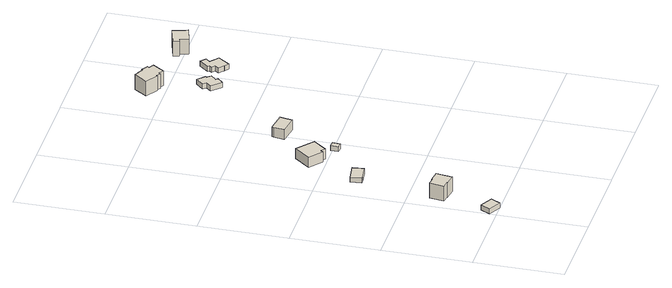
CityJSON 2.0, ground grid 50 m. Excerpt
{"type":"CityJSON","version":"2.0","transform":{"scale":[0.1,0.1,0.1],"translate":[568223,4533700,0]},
"CityObjects":{
"building1":{"type":"Building","geometry":[{"type":"MultiSurface","lod":"1","boundaries":[[[0,1,2,3,4]],[[0,4,5,6]],[[4,3,7,5]],[[3,2,8,7]],[[2,1,9,8]],[[1,0,6,9]],[[6,5,7,8,9]]]}]},
"building2":{"type":"Building","geometry":[{"type":"MultiSurface","lod":"1","boundaries":[[[10,11,12,13,14,15,16,17]],[[10,17,18,19]],[[17,16,20,18]],[[16,15,21,20]],[[15,14,22,21]],[[14,13,23,22]],[[13,12,24,23]],[[12,11,25,24]],[[11,10,19,25]],[[19,18,20,21,22,23,24,25]]]}]},
"building3":{"type":"Building","geometry":[{"type":"MultiSurface","lod":"1","boundaries":[[[26,27,28,29,30]],[[26,30,31,32]],[[30,29,33,31]],[[29,28,34,33]],[[28,27,35,34]],[[27,26,32,35]],[[32,31,33,34,35]]]}]},
"building4":{"type":"Building","geometry":[{"type":"MultiSurface","lod":"1","boundaries":[[[36,37,38,39,40,41]],[[36,41,42,43]],[[41,40,44,42]],[[40,39,45,44]],[[39,38,46,45]],[[38,37,47,46]],[[37,36,43,47]],[[43,42,44,45,46,47]]]}]},
"building5":{"type":"Building","geometry":[{"type":"MultiSurface","lod":"1","boundaries":[[[48,49,50,51]],[[48,51,52,53]],[[51,50,54,52]],[[50,49,55,54]],[[49,48,53,55]],[[53,52,54,55]]]}]},
"building6":{"type":"Building","geometry":[{"type":"MultiSurface","lod":"1","boundaries":[[[56,57,58,59,60,61]],[[56,61,62,63]],[[61,60,64,62]],[[60,59,65,64]],[[59,58,66,65]],[[58,57,67,66]],[[57,56,63,67]],[[63,62,64,65,66,67]]]}]},
"building7":{"type":"Building","geometry":[{"type":"MultiSurface","lod":"1","boundaries":[[[68,69,70,71,72,73,74,75,76,77,78,79,80,81]],[[68,81,82,83]],[[81,80,84,82]],[[80,79,85,84]],[[79,78,86,85]],[[78,77,87,86]],[[77,76,88,87]],[[76,75,89,88]],[[75,74,90,89]],[[74,73,91,90]],[[73,72,92,91]],[[72,71,93,92]],[[71,70,94,93]],[[70,69,95,94]],[[69,68,83,95]],[[83,82,84,85,86,87,88,89,90,91,92,93,94,95]]]}]},
"building8":{"type":"Building","geometry":[{"type":"MultiSurface","lod":"1","boundaries":[[[96,97,98,99,100,101,102,103,104,105]],[[96,105,106,107]],[[105,104,108,106]],[[104,103,109,108]],[[103,102,110,109]],[[102,101,111,110]],[[101,100,112,111]],[[100,99,113,112]],[[99,98,114,113]],[[98,97,115,114]],[[97,96,107,115]],[[107,106,108,109,110,111,112,113,114,115]]]}]},
"building9":{"type":"Building","geometry":[{"type":"MultiSurface","lod":"1","boundaries":[[[116,117,118,119,120,121,122,123,124,125,126,127]],[[116,127,128,129]],[[127,126,130,128]],[[126,125,131,130]],[[125,124,132,131]],[[124,123,133,132]],[[123,122,134,133]],[[122,121,135,134]],[[121,120,136,135]],[[120,119,137,136]],[[119,118,138,137]],[[118,117,139,138]],[[117,116,129,139]],[[129,128,130,131,132,133,134,135,136,137,138,139]]]}]},
"building10":{"type":"Building","geometry":[{"type":"MultiSurface","lod":"1","boundaries":[[[140,141,142,143,144,145]],[[140,145,146,147]],[[145,144,148,146]],[[144,143,149,148]],[[143,142,150,149]],[[142,141,151,150]],[[141,140,147,151]],[[147,146,148,149,150,151]]]}]}
},
"vertices":[
[82,2,0],[9,40,0],[37,94,0],[54,86,0],[110,56,0],[110,56,30],[82,2,30],[54,86,30],[37,94,30],[9,40,30],
[195,378,0],[181,286,0],[116,296,0],[117,300,0],[77,306,0],[90,389,0],[130,383,0],[130,388,0],[130,388,90],[195,378,90],[130,383,90],[90,389,90],[77,306,90],[117,300,90],[116,296,90],[181,286,90],
[249,781,0],[157,770,0],[149,769,0],[141,833,0],[239,848,0],[239,848,30],[249,781,30],[141,833,30],[149,769,30],[157,770,30],
[308,1023,0],[234,1084,0],[307,1172,0],[402,1094,0],[340,1018,0],[319,1036,0],[319,1036,60],[308,1023,60],[340,1018,60],[402,1094,60],[307,1172,60],[234,1084,60],
[432,1014,0],[464,1010,0],[460,966,0],[429,970,0],[429,970,30],[432,1014,30],[460,966,30],[464,1010,30],
[479,1276,0],[480,1280,0],[490,1339,0],[492,1348,0],[599,1331,0],[586,1259,0],[586,1259,60],[479,1276,60],[599,1331,60],[492,1348,60],[490,1339,60],[480,1280,60],
[824,2039,0],[803,2055,0],[799,2050,0],[732,2095,0],[783,2168,0],[808,2154,0],[811,2158,0],[838,2140,0],[843,2147,0],[880,2123,0],[875,2114,0],[902,2097,0],[856,2030,0],[830,2048,0],[830,2048,90],[824,2039,90],[856,2030,90],[902,2097,90],[875,2114,90],[880,2123,90],[843,2147,90],[838,2140,90],[811,2158,90],[808,2154,90],[783,2168,90],[732,2095,90],[799,2050,90],[803,2055,90],
[948,1821,0],[969,1799,0],[939,1768,0],[949,1758,0],[917,1725,0],[864,1778,0],[891,1807,0],[874,1824,0],[914,1866,0],[954,1827,0],[954,1827,30],[948,1821,30],[914,1866,30],[874,1824,30],[891,1807,30],[864,1778,30],[917,1725,30],[949,1758,30],[939,1768,30],[969,1799,30],
[1054,1783,0],[1069,1805,0],[1052,1821,0],[1061,1833,0],[1054,1841,0],[1098,1895,0],[1129,1869,0],[1109,1844,0],[1157,1805,0],[1107,1740,0],[1082,1758,0],[1083,1760,0],[1083,1760,30],[1054,1783,30],[1082,1758,30],[1107,1740,30],[1157,1805,30],[1109,1844,30],[1129,1869,30],[1098,1895,30],[1054,1841,30],[1061,1833,30],[1052,1821,30],[1069,1805,30],
[1270,2090,0],[1295,2008,0],[1203,1980,0],[1189,2030,0],[1173,2025,0],[1163,2059,0],[1163,2059,90],[1270,2090,90],[1173,2025,90],[1189,2030,90],[1203,1980,90],[1295,2008,90]
]}
